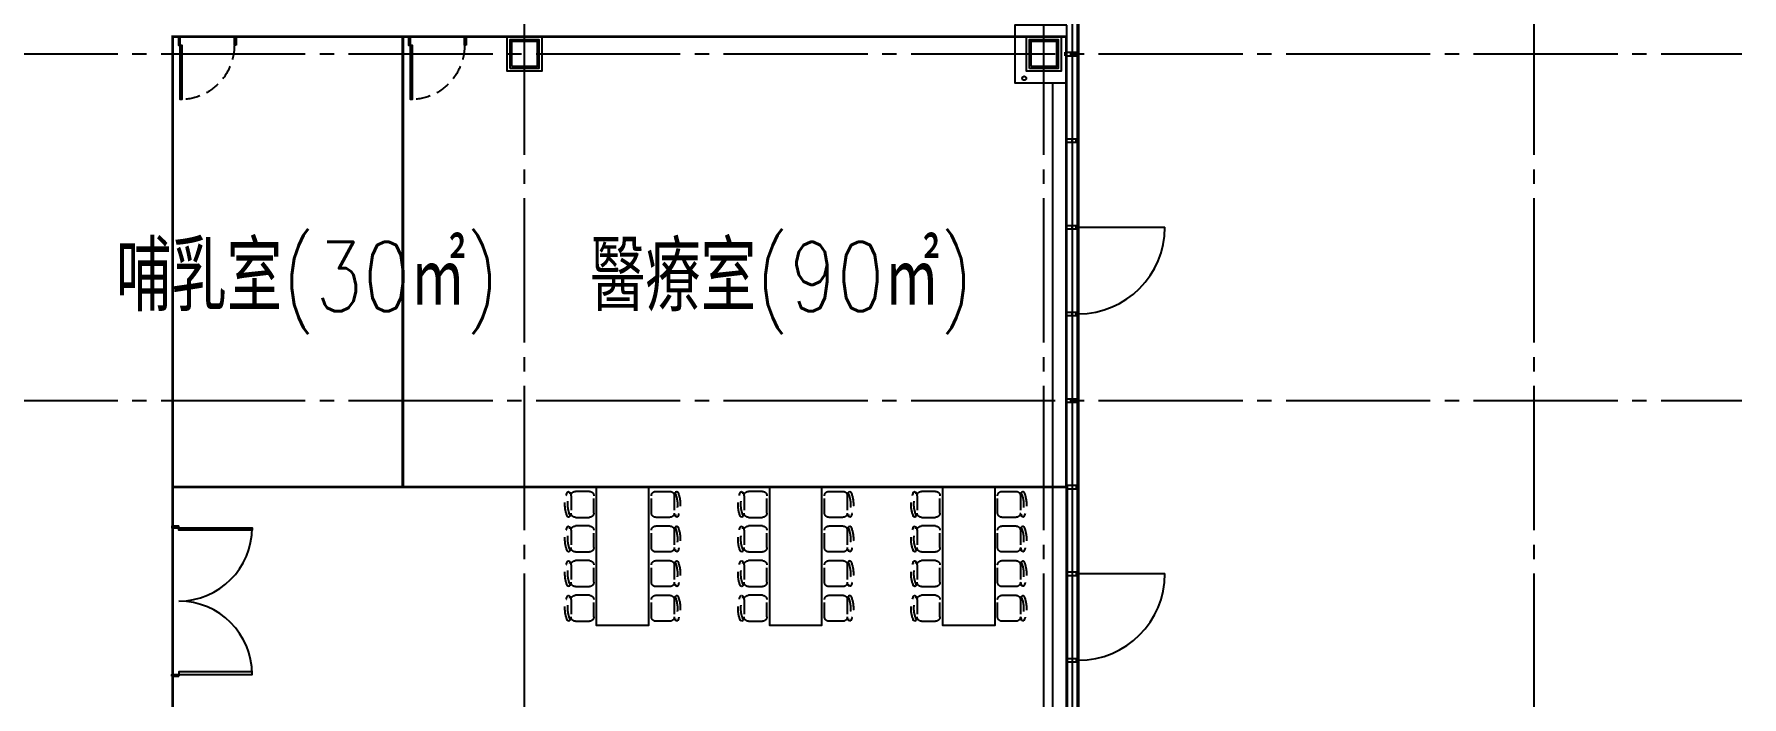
# Model space of a CAD drawing. Header units: millimetres. Extents: x -48783 to 40488, y 6477 to 32964.
# Drawn here: x 24350 to 27310, y 15837 to 16984 of the extents above; entities that cross this region are included whole.
import ezdxf
from ezdxf.enums import TextEntityAlignment as Align

# ---------------------------------------------------------------- set-up
doc = ezdxf.new("R2010")
doc.units = ezdxf.units.MM
doc.header["$LTSCALE"] = 100
for name, pattern in [('X-N-FAB-L20$0$1', [0.375, 0.25, -0.125]), ('X-N-FAB-L20$0$COL-CEN-LIN', [3.25, 2.5, -0.25, 0.25, -0.25]), ('X-N-FAB-L20$0$HIDDEN', [0.375, 0.25, -0.125])]:
    doc.linetypes.add(name, pattern=pattern)
for name, color, linetype in [('0-XREF', 7, 'Continuous'), ('X-N-FAB-L20$0$08', 8, 'Continuous'), ('X-N-FAB-L20$0$BLOCK', 8, 'Continuous'), ('X-N-FAB-L20$0$CCL', 8, 'X-N-FAB-L20$0$COL-CEN-LIN'), ('X-N-FAB-L20$0$COL', 8, 'Continuous'), ('X-N-FAB-L20$0$COL-S', 8, 'Continuous'), ('X-N-FAB-L20$0$DOOR', 8, 'Continuous'), ('X-N-FAB-L20$0$DW_Frame', 8, 'Continuous'), ('X-N-FAB-L20$0$FUN', 8, 'Continuous'), ('X-N-FAB-L20$0$FURNITURE', 8, 'Continuous'), ('X-N-FAB-L20$0$H-FURN', 8, 'X-N-FAB-L20$0$1'), ('X-N-FAB-L20$0$TXT-CODE', 8, 'Continuous')]:
    doc.layers.add(name, color=color, linetype=linetype)
doc.styles.add('X-N-FAB-L20$0$CHINA', font='simplex.shx', dxfattribs={"width": 0.75, "bigfont": 'chineset.shx'})
doc.styles.add('X-N-FAB-L20$0$Standard', font='romans.shx', dxfattribs={"bigfont": 'chineset.shx'})
doc.styles.add('X-N-FAB-L20$0$TG_NOTE_TEXT', font='simplex.shx', dxfattribs={"width": 0.75, "bigfont": 'chineset.shx'})
doc.dimstyles.new('X-N-FAB-L20$0$0-Defpoint', dxfattribs={"dimtxt": 15, "dimasz": 0.5, "dimexe": 0.5, "dimexo": 0.5, "dimgap": 0.5, "dimtad": 1, "dimdsep": 46, "dimtxsty": 'X-N-FAB-L20$0$CHINA', "dimblk": 'X-N-FAB-L20$0$_None', "dimcen": 10, "dimclrd": 256, "dimclre": 256, "dimclrt": 256, "dimadec": 0, "dimazin": 0, "dimtfac": 1, "dimtix": 1, "dimtmove": 2, "dimatfit": 3, "dimldrblk": 'X-N-FAB-L20$0$_None', "dimfxl": 0.5, "dimtolj": 1, "dimtzin": 0, "dimarcsym": 0})

# ---------------------------------------------------------------- blocks, each defined once
blk = doc.blocks.new('X-N-FAB-L20$0$A$C028b1125')
at = {"layer": 'X-N-FAB-L20$0$COL'}
blk.add_lwpolyline([(0, 60), (60, 60), (60, 0), (0, 0)], close=True, dxfattribs=at)
at = {"layer": 'X-N-FAB-L20$0$COL-S'}
for points in [[(5, 5), (5, 55), (55, 55), (55, 5)], [(8, 8), (8, 52), (52, 52), (52, 8)]]:
    blk.add_lwpolyline(points, close=True, dxfattribs=at)
blk = doc.blocks.new('X-N-FAB-L20$0$A$C20c95bda')
at = {"layer": 'X-N-FAB-L20$0$CCL'}
for p, q in [((26220, 0), (26220, 9160)), ((27120, 0), (27120, 9160)), ((27970, 0), (27970, 9160)), ((240, 6350), (28330, 6350)), ((240, 5750), (28330, 5750))]:
    blk.add_line(p, q, dxfattribs=at)
at = {"layer": 'X-N-FAB-L20$0$COL'}
for p in [(26190, 6320), (27090, 6320)]:
    blk.add_blockref('X-N-FAB-L20$0$A$C028b1125', p, dxfattribs=at)
blk = doc.blocks.new('X-N-FAB-L20$0$A$C1d07c4d4')
blk.add_circle((26783.5, 6282.8), 3.5)
at = {"layer": 'X-N-FAB-L20$0$08'}
for p, q in [((26875.3, 7522.9), (26875.3, 5172.9)), ((26875.3, 7522.9), (26875.3, 5172.9)), ((26877.4, 7525), (26877.4, 5175)), ((26877.4, 7525), (26877.4, 5175)), ((26866.4, 7514), (26866.4, 5112)), ((26866.4, 7514), (26866.4, 5112)), ((26842.4, 6332.5), (26842.4, 6317.5)), ((26842.4, 6332.5), (26842.4, 6317.5)), ((26854.4, 6328), (26877.4, 6328)), ((26854.4, 6322), (26854.4, 6328)), ((26854.4, 6322), (26854.4, 6328)), ((26854.4, 6322), (26877.4, 6322)), ((26856.5, 6328), (26877.4, 6328)), ((26856.5, 6322), (26856.5, 6328)), ((26856.5, 6322), (26877.4, 6322)), ((26866.4, 6322), (26866.4, 6328)), ((26866.4, 6322), (26866.4, 6328)), ((26873.4, 6322), (26873.4, 6328)), ((26873.4, 6322), (26873.4, 6328)), ((26875.3, 6322), (26875.3, 6328)), ((26875.3, 6322), (26875.3, 6328)), ((26877.4, 6322), (26877.4, 6328)), ((26832.4, 6275), (26832.4, 5175)), ((26856.5, 6178), (26877.4, 6178)), ((26856.5, 6172), (26856.5, 6178)), ((26856.5, 6172), (26877.4, 6172)), ((26866.4, 6172), (26866.4, 6178)), ((26873.4, 6172), (26873.4, 6178)), ((26875.3, 6172), (26875.3, 6178)), ((26856.5, 6022), (26856.5, 6028)), ((26856.5, 6028), (26877.4, 6028)), ((26856.5, 6022), (26877.4, 6022)), ((26866.4, 6022), (26866.4, 6028)), ((26873.4, 6022), (26873.4, 6028)), ((26875.3, 6022), (26875.3, 6028)), ((26875.3, 6025), (27025.3, 6025)), ((26877.4, 6025), (27027.4, 6025)), ((26856.5, 5878), (26877.4, 5878)), ((26856.5, 5872), (26856.5, 5878)), ((26856.5, 5872), (26877.4, 5872)), ((26866.4, 5872), (26866.4, 5878)), ((26873.4, 5872), (26873.4, 5878)), ((26875.3, 5872), (26875.3, 5878)), ((26856.5, 5728), (26877.4, 5728)), ((26856.5, 5728), (26856.5, 5722)), ((26856.5, 5722), (26877.4, 5722)), ((26866.4, 5728), (26866.4, 5722)), ((26873.4, 5728), (26873.4, 5722)), ((26856.5, 5578), (26856.5, 5572)), ((26856.5, 5578), (26877.4, 5578)), ((26856.5, 5572), (26877.4, 5572)), ((26866.4, 5578), (26866.4, 5572)), ((26873.4, 5578), (26873.4, 5572)), ((26875.3, 5578), (26875.3, 5572)), ((26856.5, 5428), (26856.5, 5422)), ((26856.5, 5428), (26877.4, 5428)), ((26856.5, 5422), (26877.4, 5422)), ((26866.4, 5428), (26866.4, 5422)), ((26873.4, 5428), (26873.4, 5422)), ((26875.3, 5428), (26875.3, 5422)), ((26875.3, 5425), (27025.3, 5425)), ((26877.4, 5425), (27027.4, 5425)), ((26856.5, 5278), (26877.4, 5278)), ((26856.5, 5278), (26856.5, 5272)), ((26856.5, 5272), (26877.4, 5272)), ((26866.4, 5278), (26866.4, 5272)), ((26873.4, 5278), (26873.4, 5272)), ((26875.3, 5278), (26875.3, 5272))]:
    blk.add_line(p, q, dxfattribs=at)
for points in [[(26857.4, 6375), (26767.4, 6375), (26767.4, 6275), (26857.4, 6275), (26857.4, 6375)], [(26787.4, 6355), (26847.4, 6355), (26847.4, 6295), (26787.4, 6295)], [(26792.4, 6300), (26792.4, 6350), (26842.4, 6350), (26842.4, 6300)], [(26795.4, 6303), (26795.4, 6347), (26839.4, 6347), (26839.4, 6303)]]:
    blk.add_lwpolyline(points, close=True, dxfattribs=at)
for centre in [(26877.4, 6025), (26877.4, 5425)]:
    blk.add_arc(centre, 150, 270.0002, 359.9999, dxfattribs=at)
blk = doc.blocks.new('*U208')
at = {"layer": 'X-N-FAB-L20$0$FURNITURE', "linetype": 'Continuous', "ltscale": 0.1}
blk.add_lwpolyline([(0, 0), (90, 0), (90, 240), (0, 240)], close=True, dxfattribs=at)
at = {"layer": 'X-N-FAB-L20$0$H-FURN'}
for p, q in [((-48.6, 231.9), (-46.8, 231)), ((138.6, 231.9), (136.8, 231)), ((-48.6, 188.1), (-46.8, 189)), ((138.6, 188.1), (136.8, 189)), ((-48.6, 171.9), (-46.8, 171)), ((138.6, 171.9), (136.8, 171)), ((-48.6, 128.1), (-46.8, 129)), ((138.6, 128.1), (136.8, 129)), ((-48.6, 111.9), (-46.8, 111)), ((138.6, 111.9), (136.8, 111)), ((-48.6, 68.1), (-46.8, 69)), ((138.6, 68.1), (136.8, 69)), ((-48.6, 51.9), (-46.8, 51)), ((138.6, 51.9), (136.8, 51)), ((-48.6, 8.1), (-46.8, 9)), ((138.6, 8.1), (136.8, 9))]:
    blk.add_line(p, q, dxfattribs=at)
for points in [[(-36.9, 187.5, -0.414214), (-44.4, 195), (-44.4, 225, -0.414214), (-36.9, 232.5), (-12.5, 232.5, -0.414214), (-5, 225), (-5, 195, -0.414214), (-12.5, 187.5)], [(126.9, 187.5, 0.414214), (134.4, 195), (134.4, 225, 0.414214), (126.9, 232.5), (102.5, 232.5, 0.414214), (95, 225), (95, 195, 0.414214), (102.5, 187.5)], [(-36.9, 127.5, -0.414214), (-44.4, 135), (-44.4, 165, -0.414214), (-36.9, 172.5), (-12.5, 172.5, -0.414214), (-5, 165), (-5, 135, -0.414214), (-12.5, 127.5)], [(126.9, 127.5, 0.414214), (134.4, 135), (134.4, 165, 0.414214), (126.9, 172.5), (102.5, 172.5, 0.414214), (95, 165), (95, 135, 0.414214), (102.5, 127.5)], [(-36.9, 67.5, -0.414214), (-44.4, 75), (-44.4, 105, -0.414214), (-36.9, 112.5), (-12.5, 112.5, -0.414214), (-5, 105), (-5, 75, -0.414214), (-12.5, 67.5)], [(126.9, 67.5, 0.414214), (134.4, 75), (134.4, 105, 0.414214), (126.9, 112.5), (102.5, 112.5, 0.414214), (95, 105), (95, 75, 0.414214), (102.5, 67.5)], [(-36.9, 7.5, -0.414214), (-44.4, 15), (-44.4, 45, -0.414214), (-36.9, 52.5), (-12.5, 52.5, -0.414214), (-5, 45), (-5, 15, -0.414214), (-12.5, 7.5)], [(126.9, 7.5, 0.414214), (134.4, 15), (134.4, 45, 0.414214), (126.9, 52.5), (102.5, 52.5, 0.414214), (95, 45), (95, 15, 0.414214), (102.5, 7.5)]]:
    blk.add_lwpolyline(points, format="xyb", close=True, dxfattribs=at)
for centre, radius, start, end in [((-1.9, 210), 53.1, 156.6074, 203.3926), ((-49.3, 230.5), 1.5, 64.9424, 156.6074), ((-1.9, 210), 48.1, 156.6745, 203.3255), ((-47.4, 229.6), 1.5, 336.6745, 64.9424), ((137.4, 229.6), 1.5, 115.0576, 203.3255), ((91.9, 210), 48.1, 336.6745, 23.3255), ((139.3, 230.5), 1.5, 23.3926, 115.0576), ((91.9, 210), 53.1, 336.6074, 23.3926), ((-49.3, 189.5), 1.5, 203.3926, 295.0576), ((-47.4, 190.4), 1.5, 295.0576, 23.3255), ((137.4, 190.4), 1.5, 156.6745, 244.9424), ((139.3, 189.5), 1.5, 244.9424, 336.6074), ((-1.9, 150), 53.1, 156.6074, 203.3926), ((-49.3, 170.5), 1.5, 64.9424, 156.6074), ((-1.9, 150), 48.1, 156.6745, 203.3255), ((-47.4, 169.6), 1.5, 336.6745, 64.9424), ((137.4, 169.6), 1.5, 115.0576, 203.3255), ((91.9, 150), 48.1, 336.6745, 23.3255), ((139.3, 170.5), 1.5, 23.3926, 115.0576), ((91.9, 150), 53.1, 336.6074, 23.3926), ((-49.3, 129.5), 1.5, 203.3926, 295.0576), ((-47.4, 130.4), 1.5, 295.0576, 23.3255), ((137.4, 130.4), 1.5, 156.6745, 244.9424), ((139.3, 129.5), 1.5, 244.9424, 336.6074), ((-1.9, 90), 53.1, 156.6074, 203.3926), ((-49.3, 110.5), 1.5, 64.9424, 156.6074), ((-1.9, 90), 48.1, 156.6745, 203.3255), ((-47.4, 109.6), 1.5, 336.6745, 64.9424), ((137.4, 109.6), 1.5, 115.0576, 203.3255), ((91.9, 90), 48.1, 336.6745, 23.3255), ((139.3, 110.5), 1.5, 23.3926, 115.0576), ((91.9, 90), 53.1, 336.6074, 23.3926), ((-49.3, 69.5), 1.5, 203.3926, 295.0576), ((-47.4, 70.4), 1.5, 295.0576, 23.3255), ((137.4, 70.4), 1.5, 156.6745, 244.9424), ((139.3, 69.5), 1.5, 244.9424, 336.6074), ((-1.9, 30), 53.1, 156.6074, 203.3926), ((-49.3, 50.5), 1.5, 64.9424, 156.6074), ((-1.9, 30), 48.1, 156.6745, 203.3255), ((-47.4, 49.6), 1.5, 336.6745, 64.9424), ((137.4, 49.6), 1.5, 115.0576, 203.3255), ((91.9, 30), 48.1, 336.6745, 23.3255), ((139.3, 50.5), 1.5, 23.3926, 115.0576), ((91.9, 30), 53.1, 336.6074, 23.3926), ((-49.3, 9.5), 1.5, 203.3926, 295.0576), ((-47.4, 10.4), 1.5, 295.0576, 23.3255), ((137.4, 10.4), 1.5, 156.6745, 244.9424), ((139.3, 9.5), 1.5, 244.9424, 336.6074)]:
    blk.add_arc(centre, radius, start, end, dxfattribs=at)
blk = doc.blocks.new('*D202')
at = {"layer": 'DefPoints', "lineweight": -2, "transparency": 16777216}
blk.add_line((0, 0), (100, 0), dxfattribs=at)
at = {"layer": 'DefPoints', "color": 0, "transparency": 16777216}
for p in [(0, 0), (100, 0), (100, 0)]:
    blk.add_point(p, dxfattribs=at)
at = {"layer": 'DefPoints', "transparency": 16777216, "insert": (18.5, 8), "char_height": 15, "attachment_point": 5, "style": 'X-N-FAB-L20$0$CHINA'}
blk.add_mtext('\\A1;100', dxfattribs=at)
blk = doc.blocks.new('X-N-FAB-L20$0$_None')
blk = doc.blocks.new('*U209')
at = {"color": 0}
for p, q in [((-3, -12), (-3, 0)), ((257, -12), (257, 0))]:
    blk.add_line(p, q, dxfattribs=at)
for points in [[(0, 0), (0, 127), (4.375, 127), (4.375, 0)], [(254, 0), (254, 127), (249.625, 127), (249.625, 0)]]:
    blk.add_lwpolyline(points, close=True, dxfattribs=at)
for centre, start, end in [((0, 0), 0, 90), ((254, 0), 90, 180)]:
    blk.add_arc(centre, 127, start, end, dxfattribs=at)
at = {"layer": 'X-N-FAB-L20$0$DW_Frame'}
for points in [[(-3, -12), (0, -12), (0, 0), (-3, 0)], [(257, -12), (254, -12), (254, 0), (257, 0)]]:
    blk.add_lwpolyline(points, dxfattribs=at)
at = {"color": 0, "style": 'X-N-FAB-L20$0$TG_NOTE_TEXT', "width": 0.5, "flags": 1}
blk.add_attdef('WH', text='', height=20, dxfattribs=at).set_placement((259, 5), align=Align.BOTTOM_LEFT)
at = {"color": 0, "style": 'X-N-FAB-L20$0$Standard', "width": 0.5}
for tag, p in [('NO', (-5, 5)), ('TYPE', (24.375, 5))]:
    blk.add_attdef(tag, text='', height=10, dxfattribs=at).set_placement(p, align=Align.BOTTOM_RIGHT)
blk.add_attdef('DESC', text='', height=10, dxfattribs=at).set_placement((24.375, 6.5), align=Align.BOTTOM_LEFT)
blk = doc.blocks.new('*U201')
at = {"layer": 'X-N-FAB-L20$0$DOOR', "linetype": 'Continuous'}
for points in [[(3, 15), (6, 15), (6, 108.946), (3, 108.946)], [(3, 0), (0, 0), (0, 15), (3, 15)], [(100, 15), (97, 15), (97, 0), (100, 0)]]:
    blk.add_lwpolyline(points, close=True, dxfattribs=at)
at = {"layer": 'X-N-FAB-L20$0$DOOR', "linetype": 'X-N-FAB-L20$0$HIDDEN'}
blk.add_arc((3, 15), 94, 0, 90, dxfattribs=at)
at = {"layer": 'DefPoints'}
dim = blk.add_linear_dim(base=(100, 0), p1=(0, 0), p2=(100, 0), dimstyle='X-N-FAB-L20$0$0-Defpoint', dxfattribs=at)
dim.commit()
dim.dimension.update_dxf_attribs({"geometry": '*D202', "text_midpoint": (18.531, 8), "dimtype": 128})
blk = doc.blocks.new('X-N-FAB-L20')
at = {"const_width": 5}
for points in [[(24989.1, 16980), (24590, 16980), (24590, 16200), (24989.1, 16200)], [(26139.1, 16980), (24989.1, 16980), (24989.1, 16200), (26139.1, 16200)], [(26140, 13390), (24590, 13390), (24590, 16200), (26140, 16200)]]:
    blk.add_lwpolyline(points, close=True, dxfattribs=at)
blk.add_blockref('X-N-FAB-L20$0$A$C1d07c4d4', (-717.4, 10625))
at = {"layer": 'X-N-FAB-L20$0$BLOCK'}
blk.add_blockref('X-N-FAB-L20$0$A$C20c95bda', (-1020, 10600), dxfattribs=at)
at = {"layer": 'X-N-FAB-L20$0$DOOR', "xscale": -1, "rotation": 180}
for p in [(24600, 16980), (24999.1, 16980)]:
    blk.add_blockref('*U201', p, dxfattribs=at)
at = {"layer": 'X-N-FAB-L20$0$DOOR', "xscale": -1, "yscale": -1, "rotation": 90}
blk.add_blockref('*U209', (24600.8, 16129.5), dxfattribs=at)
at = {"layer": 'X-N-FAB-L20$0$FUN', "linetype": 'X-N-FAB-L20$0$HIDDEN', "xscale": -1, "rotation": 180}
for p in [(25325, 16200), (25625, 16200), (25925, 16200)]:
    blk.add_blockref('*U208', p, dxfattribs=at)
at = {"layer": 'X-N-FAB-L20$0$TXT-CODE', "style": 'X-N-FAB-L20$0$CHINA', "width": 0.8}
for s, p in [('哺乳室(30㎡)', (24823.8, 16564.5)), ('醫療室(90㎡)', (25645.3, 16564.5))]:
    blk.add_text(s, height=120, dxfattribs=at).set_placement(p, align=Align.MIDDLE_CENTER)

msp = doc.modelspace()

# ---------------------------------------------------------------- block references
at = {"layer": '0-XREF'}
msp.add_blockref('X-N-FAB-L20', (0, 0), dxfattribs=at)

doc.saveas('drawing.dxf')
